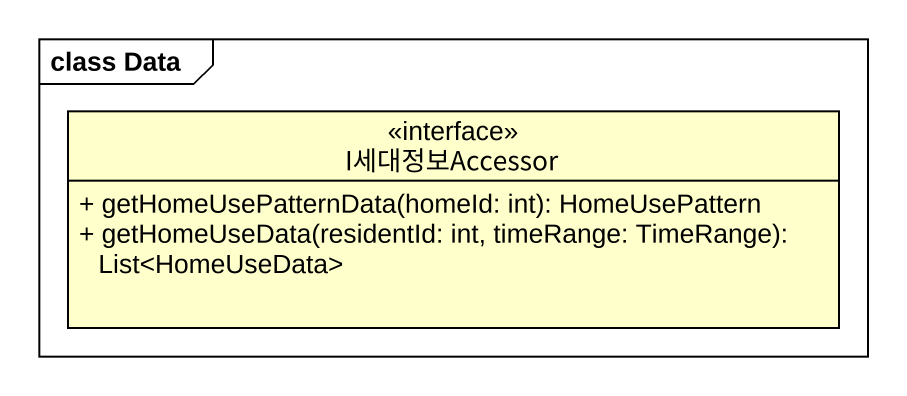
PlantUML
@startuml
mainframe class Data
hide circle
hide empty members
skinparam classAttributeIconSize 0
interface I세대정보Accessor {
  + getHomeUsePatternData(homeId: int): HomeUsePattern
  + getHomeUseData(residentId: int, timeRange: TimeRange): List<HomeUseData>
}
@enduml
